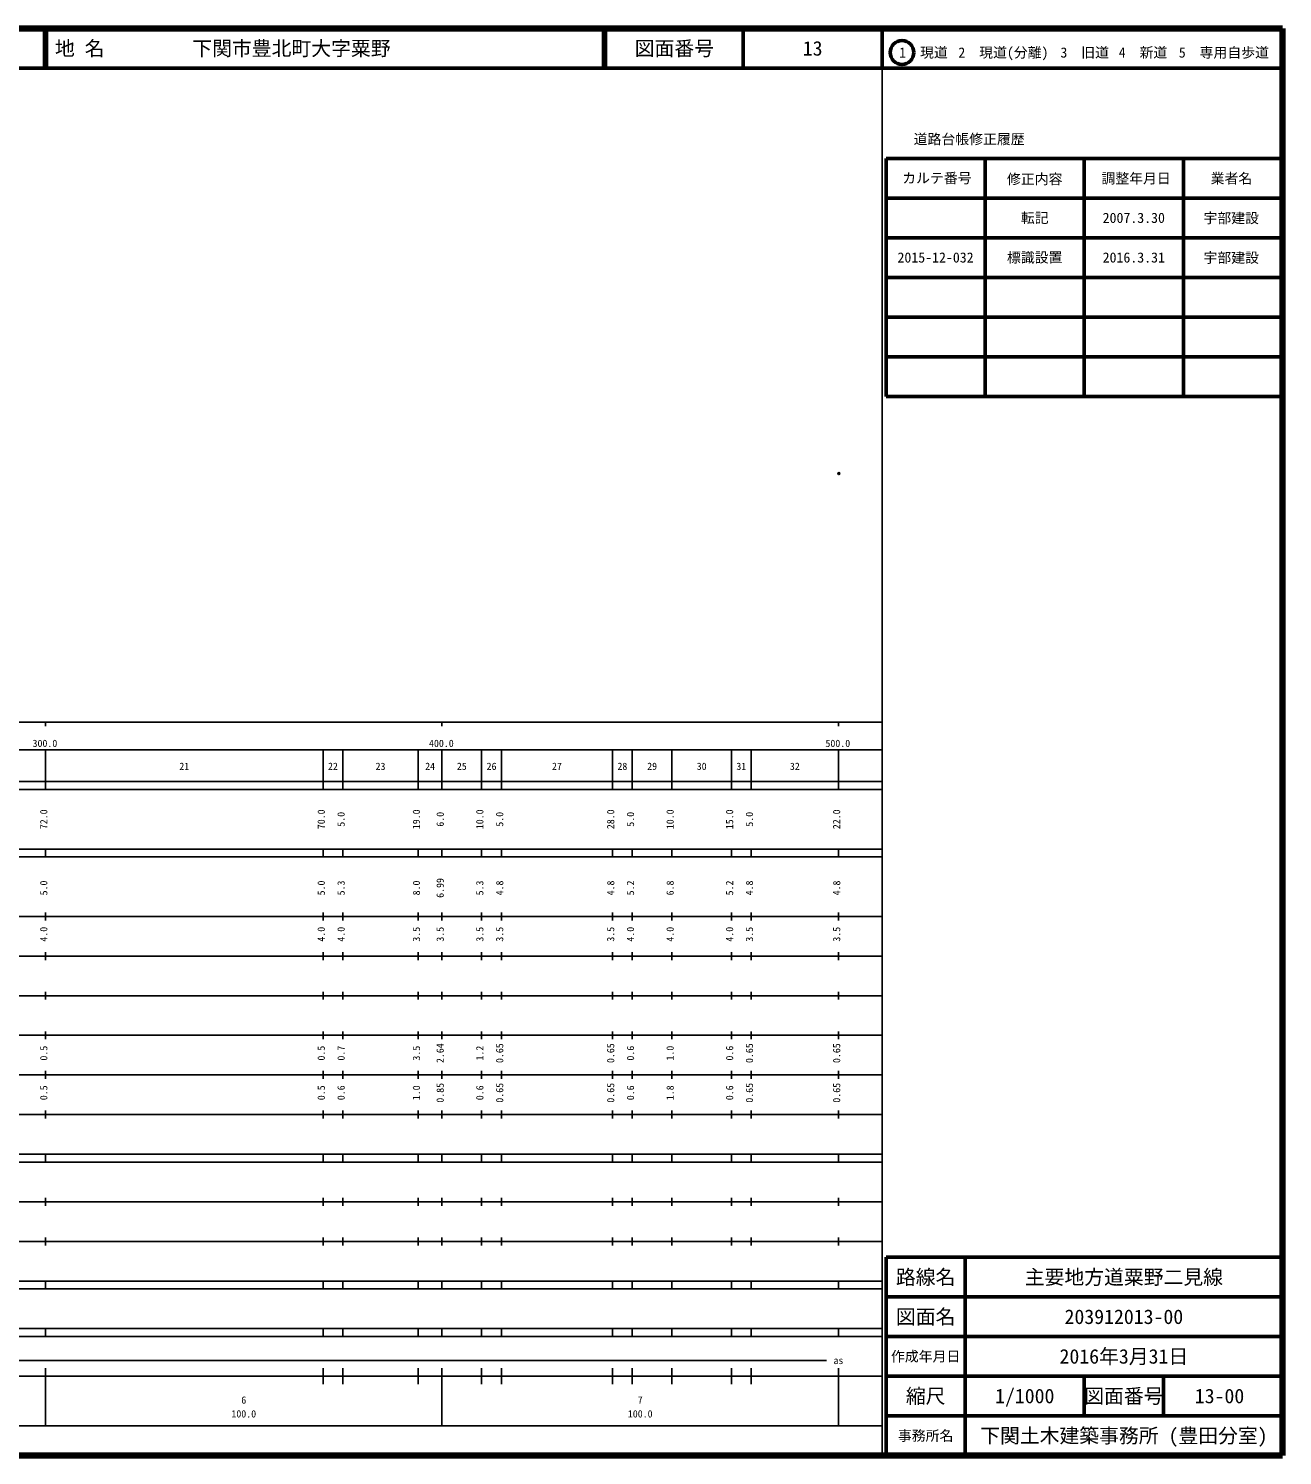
# Model space of a CAD drawing. Units: millimetres on the paper. Extents: x 40 to 680, y 20 to 380.
# Drawn here: x 363.7 to 680, y 20 to 380 of the extents above; entities that cross this region are included whole.
import ezdxf
from ezdxf.enums import TextEntityAlignment as Align

# ---------------------------------------------------------------- set-up
doc = ezdxf.new("R2010")
doc.units = ezdxf.units.MM
doc.header["$PDMODE"] = 32
doc.header["$PDSIZE"] = 0.5
doc.layers.add('M-OTRS', color=6, linetype='Continuous')
doc.layers.add('M-TTL-TXT', color=7, linetype='Continuous')
for name, color, linetype, lineweight in [('M-TTL', 2, 'Continuous', 140), ('M-TTL-BAND', 7, 'Continuous', 25), ('M-TTL-FRAM', 2, 'Continuous', 50), ('M-TTL-LINE', 7, 'Continuous', 50)]:
    doc.layers.add(name, color=color, linetype=linetype, lineweight=lineweight)
doc.styles.add('ＭＳ ゴシック', font='')
doc.styles.get('ＭＳ ゴシック').set_extended_font_data('MS Gothic')

msp = doc.modelspace()

# ---------------------------------------------------------------- linework, layer by layer
at = {"layer": 'M-OTRS'}
msp.add_point((568.13, 267.727), dxfattribs=at)
at = {"layer": 'M-TTL'}
for p, q in [((680, 380), (40, 380)), ((680, 20), (680, 380)), ((40, 20), (680, 20))]:
    msp.add_line(p, q, dxfattribs=at)
at = {"layer": 'M-TTL-BAND'}
for p, q in [((579, 20), (579, 370)), ((40, 205), (579, 205)), ((368, 205), (368, 204)), ((468, 205), (468, 204)), ((568, 205), (568, 204)), ((68, 198), (579, 198)), ((368, 188), (368, 198)), ((438, 188), (438, 198)), ((443, 188), (443, 198)), ((462, 188), (462, 198)), ((468, 188), (468, 198)), ((478, 188), (478, 198)), ((483, 188), (483, 198)), ((511, 188), (511, 198)), ((516, 188), (516, 198)), ((526, 188), (526, 198)), ((541, 188), (541, 198)), ((546, 188), (546, 198)), ((568, 188), (568, 198)), ((40, 190), (579, 190)), ((40, 188), (579, 188)), ((40, 173), (579, 173)), ((368, 171), (368, 173)), ((438, 171), (438, 173)), ((443, 171), (443, 173)), ((462, 171), (462, 173)), ((468, 171), (468, 173)), ((478, 171), (478, 173)), ((483, 171), (483, 173)), ((511, 171), (511, 173)), ((516, 171), (516, 173)), ((526, 171), (526, 173)), ((541, 171), (541, 173)), ((546, 171), (546, 173)), ((568, 171), (568, 173)), ((40, 171), (579, 171)), ((40, 156), (579, 156)), ((368, 155), (368, 157)), ((438, 155), (438, 157)), ((443, 155), (443, 157)), ((462, 155), (462, 157)), ((468, 155), (468, 157)), ((478, 155), (478, 157)), ((483, 155), (483, 157)), ((511, 155), (511, 157)), ((516, 155), (516, 157)), ((526, 155), (526, 157)), ((541, 155), (541, 157)), ((546, 155), (546, 157)), ((568, 155), (568, 157)), ((46, 146), (579, 146)), ((368, 145), (368, 147)), ((438, 145), (438, 147)), ((443, 145), (443, 147)), ((462, 145), (462, 147)), ((468, 145), (468, 147)), ((478, 145), (478, 147)), ((483, 145), (483, 147)), ((511, 145), (511, 147)), ((516, 145), (516, 147)), ((526, 145), (526, 147)), ((541, 145), (541, 147)), ((546, 145), (546, 147)), ((568, 145), (568, 147)), ((368, 135), (368, 137)), ((438, 135), (438, 137)), ((443, 135), (443, 137)), ((462, 135), (462, 137)), ((468, 135), (468, 137)), ((478, 135), (478, 137)), ((483, 135), (483, 137)), ((511, 135), (511, 137)), ((516, 135), (516, 137)), ((526, 135), (526, 137)), ((541, 135), (541, 137)), ((546, 135), (546, 137)), ((568, 135), (568, 137)), ((52, 136), (579, 136)), ((46, 126), (579, 126)), ((368, 125), (368, 127)), ((438, 125), (438, 127)), ((443, 125), (443, 127)), ((462, 125), (462, 127)), ((468, 125), (468, 127)), ((478, 125), (478, 127)), ((483, 125), (483, 127)), ((511, 125), (511, 127)), ((516, 125), (516, 127)), ((526, 125), (526, 127)), ((541, 125), (541, 127)), ((546, 125), (546, 127)), ((568, 125), (568, 127)), ((52, 116), (579, 116)), ((368, 115), (368, 117)), ((438, 115), (438, 117)), ((443, 115), (443, 117)), ((462, 115), (462, 117)), ((468, 115), (468, 117)), ((478, 115), (478, 117)), ((483, 115), (483, 117)), ((511, 115), (511, 117)), ((516, 115), (516, 117)), ((526, 115), (526, 117)), ((541, 115), (541, 117)), ((546, 115), (546, 117)), ((568, 115), (568, 117)), ((46, 106), (579, 106)), ((368, 105), (368, 107)), ((438, 105), (438, 107)), ((443, 105), (443, 107)), ((462, 105), (462, 107)), ((468, 105), (468, 107)), ((478, 105), (478, 107)), ((483, 105), (483, 107)), ((511, 105), (511, 107)), ((516, 105), (516, 107)), ((526, 105), (526, 107)), ((541, 105), (541, 107)), ((546, 105), (546, 107)), ((568, 105), (568, 107)), ((40, 96), (579, 96)), ((40, 94), (579, 94)), ((368, 94), (368, 96)), ((438, 94), (438, 96)), ((443, 94), (443, 96)), ((462, 94), (462, 96)), ((468, 94), (468, 96)), ((478, 94), (478, 96)), ((483, 94), (483, 96)), ((511, 94), (511, 96)), ((516, 94), (516, 96)), ((526, 94), (526, 96)), ((541, 94), (541, 96)), ((546, 94), (546, 96)), ((568, 94), (568, 96)), ((49, 84), (579, 84)), ((368, 83), (368, 85)), ((438, 83), (438, 85)), ((443, 83), (443, 85)), ((462, 83), (462, 85)), ((468, 83), (468, 85)), ((478, 83), (478, 85)), ((483, 83), (483, 85)), ((511, 83), (511, 85)), ((516, 83), (516, 85)), ((526, 83), (526, 85)), ((541, 83), (541, 85)), ((546, 83), (546, 85)), ((568, 83), (568, 85)), ((40, 74), (579, 74)), ((368, 73), (368, 75)), ((438, 73), (438, 75)), ((443, 73), (443, 75)), ((462, 73), (462, 75)), ((468, 73), (468, 75)), ((478, 73), (478, 75)), ((483, 73), (483, 75)), ((511, 73), (511, 75)), ((516, 73), (516, 75)), ((526, 73), (526, 75)), ((541, 73), (541, 75)), ((546, 73), (546, 75)), ((568, 73), (568, 75)), ((40, 64), (579, 64)), ((40, 62), (579, 62)), ((368, 62), (368, 64)), ((438, 62), (438, 64)), ((443, 62), (443, 64)), ((462, 62), (462, 64)), ((468, 62), (468, 64)), ((478, 62), (478, 64)), ((483, 62), (483, 64)), ((511, 62), (511, 64)), ((516, 62), (516, 64)), ((526, 62), (526, 64)), ((541, 62), (541, 64)), ((546, 62), (546, 64)), ((568, 62), (568, 64)), ((40, 52), (579, 52)), ((368, 50), (368, 52)), ((438, 50), (438, 52)), ((443, 50), (443, 52)), ((462, 50), (462, 52)), ((468, 50), (468, 52)), ((478, 50), (478, 52)), ((483, 50), (483, 52)), ((511, 50), (511, 52)), ((516, 50), (516, 52)), ((526, 50), (526, 52)), ((541, 50), (541, 52)), ((546, 50), (546, 52)), ((568, 50), (568, 52)), ((40, 50), (579, 50)), ((282.5, 44), (565, 44)), ((40, 40), (579, 40)), ((368, 27.5), (368, 42)), ((438, 38), (438, 42)), ((443, 38), (443, 42)), ((462, 38), (462, 42)), ((468, 27.5), (468, 42)), ((478, 38), (478, 42)), ((483, 38), (483, 42)), ((511, 38), (511, 42)), ((516, 38), (516, 42)), ((526, 38), (526, 42)), ((541, 38), (541, 42)), ((546, 38), (546, 42)), ((568, 27.5), (568, 42)), ((68, 27.5), (579, 27.5))]:
    msp.add_line(p, q, dxfattribs=at)
at = {"layer": 'M-TTL-FRAM'}
for p, q in [((580, 347.197), (580, 287.197)), ((580, 347.197), (680, 347.197)), ((580, 287.197), (680, 287.197)), ((680, 70), (580, 70)), ((580, 70), (580, 20))]:
    msp.add_line(p, q, dxfattribs=at)
at = {"layer": 'M-TTL-LINE'}
for p, q in [((367.75, 380), (367.75, 370)), ((368.25, 380), (368.25, 370)), ((508.747, 380), (508.747, 370)), ((509.247, 380), (509.247, 370)), ((543.997, 380), (543.997, 370)), ((579, 380), (579, 370)), ((40, 370), (680, 370)), ((605, 347.197), (605, 287.197)), ((630, 347.197), (630, 287.197)), ((655, 347.197), (655, 287.197)), ((580, 337.197), (680, 337.197)), ((580, 327.197), (680, 327.197)), ((580, 317.197), (680, 317.197)), ((580, 307.197), (680, 307.197)), ((580, 297.197), (680, 297.197)), ((600, 70), (600, 20)), ((680, 60), (580, 60)), ((680, 50), (580, 50)), ((680, 40), (580, 40)), ((630, 40), (630, 30)), ((650, 40), (650, 30)), ((680, 30), (580, 30))]:
    msp.add_line(p, q, dxfattribs=at)
msp.add_circle((584.031, 373.958), 3, dxfattribs=at)

# ---------------------------------------------------------------- texts
at = {"layer": 'M-TTL-BAND', "style": 'ＭＳ ゴシック'}
for s, p in [('300.0', (367.844, 198.195)), ('400.0', (467.844, 198.195)), ('500.0', (567.844, 198.195)), ('21', (403, 192.405)), ('22', (440.5, 192.405)), ('23', (452.5, 192.405)), ('24', (465, 192.405)), ('25', (473, 192.405)), ('26', (480.5, 192.405)), ('27', (497, 192.405)), ('28', (513.5, 192.405)), ('29', (521, 192.405)), ('30', (533.5, 192.405)), ('31', (543.5, 192.405)), ('32', (557, 192.405)), ('as', (568, 42.5)), ('6', (418, 32.523)), ('7', (518, 32.523)), ('100.0', (418, 29.033)), ('100.0', (518, 29.033))]:
    msp.add_text(s, height=1.833, dxfattribs=at).set_placement(p, align=Align.BOTTOM_CENTER)
for s, p in [('72.0', (369, 180.5)), ('70.0', (439, 180.5)), ('5.0', (444, 180.5)), ('19.0', (463, 180.5)), ('6.0', (469, 180.5)), ('10.0', (479, 180.5)), ('5.0', (484, 180.5)), ('28.0', (512, 180.5)), ('5.0', (517, 180.5)), ('10.0', (527, 180.5)), ('15.0', (542, 180.5)), ('5.0', (547, 180.5)), ('22.0', (569, 180.5)), ('5.0', (369, 163.174)), ('5.0', (439, 163.174)), ('5.3', (444, 163.174)), ('8.0', (463, 163.174)), ('6.99', (469, 163.174)), ('5.3', (479, 163.174)), ('4.8', (484, 163.174)), ('4.8', (512, 163.174)), ('5.2', (517, 163.174)), ('6.8', (527, 163.174)), ('5.2', (542, 163.174)), ('4.8', (547, 163.174)), ('4.8', (569, 163.174)), ('4.0', (369, 151.5)), ('4.0', (439, 151.5)), ('4.0', (444, 151.5)), ('3.5', (463, 151.5)), ('3.5', (469, 151.5)), ('3.5', (479, 151.5)), ('3.5', (484, 151.5)), ('3.5', (512, 151.5)), ('4.0', (517, 151.5)), ('4.0', (527, 151.5)), ('4.0', (542, 151.5)), ('3.5', (547, 151.5)), ('3.5', (569, 151.5)), ('0.5', (369, 121.5)), ('0.5', (439, 121.5)), ('0.7', (444, 121.5)), ('3.5', (463, 121.5)), ('2.64', (469, 121.5)), ('1.2', (479, 121.5)), ('0.65', (484, 121.5)), ('0.65', (512, 121.5)), ('0.6', (517, 121.5)), ('1.0', (527, 121.5)), ('0.6', (542, 121.5)), ('0.65', (547, 121.5)), ('0.65', (569, 121.5)), ('0.5', (369, 111.5)), ('0.5', (439, 111.5)), ('0.6', (444, 111.5)), ('1.0', (463, 111.5)), ('0.85', (469, 111.5)), ('0.6', (479, 111.5)), ('0.65', (484, 111.5)), ('0.65', (512, 111.5)), ('0.6', (517, 111.5)), ('1.8', (527, 111.5)), ('0.6', (542, 111.5)), ('0.65', (547, 111.5)), ('0.65', (569, 111.5))]:
    msp.add_text(s, height=1.833, rotation=90, dxfattribs=at).set_placement(p, align=Align.BOTTOM_CENTER)
at = {"layer": 'M-TTL-TXT', "style": 'ＭＳ ゴシック'}
for s, p in [('地 名', (370.38, 375)), ('下関市豊北町大字粟野', (405.024, 375))]:
    msp.add_text(s, height=3.666, dxfattribs=at).set_placement(p, align=Align.MIDDLE_LEFT)
for s, height, p in [('図面番号', 3.666, (526.622, 375)), ('13', 3.666, (561.497, 375)), ('1\u3000現道', 2.566, (589.448, 373.958)), ('2\u3000現道(分離)', 2.566, (609.619, 373.958)), ('3\u3000旧道', 2.566, (630.121, 373.958)), ('4\u3000新道', 2.566, (644.824, 373.958)), ('5\u3000専用自歩道', 2.566, (665.228, 373.958)), ('道路台帳修正履歴', 2.566, (600.968, 352.113)), ('カルテ番号', 2.566, (592.839, 342.277)), ('修正内容', 2.566, (617.509, 342.023)), ('調整年月日', 2.566, (643.089, 342.197)), ('業者名', 2.566, (667.134, 342.197)), ('転記', 2.566, (617.5, 332.245)), ('2007.3.30', 2.566, (642.5, 332.245)), ('宇部建設', 2.566, (667.077, 332.189)), ('2015-12-032', 2.566, (592.5, 322.245)), ('標識設置', 2.566, (617.5, 322.245)), ('2016.3.31', 2.566, (642.5, 322.245)), ('宇部建設', 2.566, (667.077, 322.189)), ('路線名', 3.666, (590, 65)), ('路線名', 3.666, (590, 65)), ('主要地方道粟野二見線', 3.666, (640, 65)), ('図面名', 3.666, (590, 55)), ('図面名', 3.666, (590, 55)), ('203912013-00', 3.666, (640, 55)), ('2016年3月31日', 3.666, (640, 45)), ('作成年月日', 2.566, (590, 45)), ('作成年月日', 2.566, (590, 45)), ('縮尺', 3.666, (590, 35)), ('縮尺', 3.666, (590, 35)), ('1/1000', 3.666, (615, 35)), ('図面番号', 3.666, (640, 35)), ('図面番号', 3.666, (640, 35)), ('13-00', 3.666, (664.125, 35)), ('事務所名', 2.566, (590, 25)), ('事務所名', 2.566, (590, 25)), ('下関土木建築事務所 (豊田分室)', 3.666, (640, 25))]:
    msp.add_text(s, height=height, dxfattribs=at).set_placement(p, align=Align.MIDDLE_CENTER)

doc.saveas('drawing.dxf')
